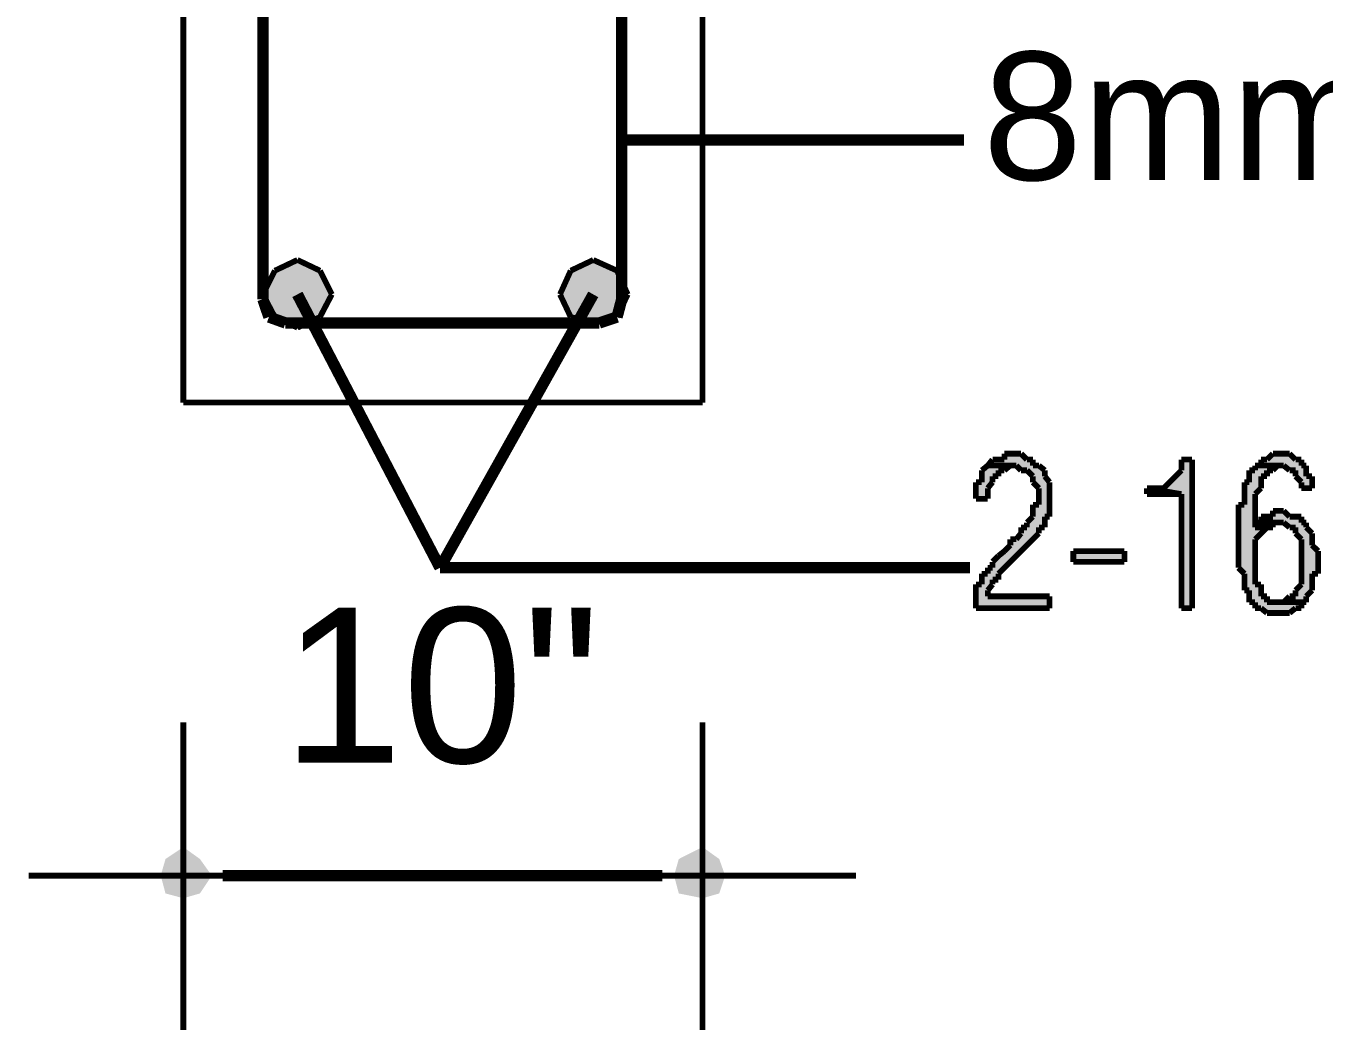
# Model space of a CAD drawing. Header units: millimetres. Extents: x 5 to 350, y 3 to 213.
# Drawn here: x 69.3 to 88.56, y 151.42 to 166.37 of the extents above; entities that cross this region are included whole.
import ezdxf

# ---------------------------------------------------------------- set-up
doc = ezdxf.new("R2010")
doc.units = ezdxf.units.MM
for name, color, linetype in [('H', 251, 'Continuous'), ('P', 255, 'Continuous'), ('T', 255, 'Continuous')]:
    doc.layers.add(name, color=color, linetype=linetype)
doc.styles.get("Standard").update_dxf_attribs({"font": 'arial.ttf'})

msp = doc.modelspace()

# ---------------------------------------------------------------- hatches: boundary and pattern name
at = {"layer": 'H', "linetype": 'Continuous'}
for points in [[(72.99, 162.736), (73.325, 162.895), (73.66, 162.736), (72.99, 162.736)], [(77.382, 162.736), (77.717, 162.895), (78.07, 162.736), (77.382, 162.736)], [(72.813, 162.384), (72.99, 162.736), (73.836, 162.384), (72.813, 162.384)], [(73.836, 162.384), (72.99, 162.736), (73.66, 162.736), (73.836, 162.384)], [(77.223, 162.384), (77.382, 162.736), (78.228, 162.384), (77.223, 162.384)], [(78.228, 162.384), (77.382, 162.736), (78.07, 162.736), (78.228, 162.384)], [(72.99, 162.048), (72.813, 162.384), (73.66, 162.048), (72.99, 162.048)], [(73.66, 162.048), (72.813, 162.384), (73.836, 162.384), (73.66, 162.048)], [(77.382, 162.048), (77.223, 162.384), (78.07, 162.048), (77.382, 162.048)], [(78.07, 162.048), (77.223, 162.384), (78.228, 162.384), (78.07, 162.048)], [(73.325, 161.89), (72.99, 162.048), (73.66, 162.048), (73.325, 161.89)], [(77.717, 161.96), (77.382, 162.048), (78.07, 162.048), (77.717, 161.96)], [(83.397, 157.727), (83.397, 158.08), (83.485, 158.08), (83.485, 158.238), (83.573, 158.238), (83.573, 158.327), (83.644, 158.327), (83.644, 158.415), (83.908, 158.662), (83.908, 158.75), (83.996, 158.75), (84.067, 158.838), (84.067, 158.926), (84.155, 158.926), (84.155, 158.997), (84.243, 159.085), (84.243, 159.262), (84.332, 159.262), (84.332, 159.508), (84.243, 159.597), (84.243, 159.685), (84.155, 159.773), (84.067, 159.773), (83.996, 159.844), (83.573, 159.844), (83.644, 159.932), (83.82, 159.932), (83.82, 160.02), (84.067, 160.02), (84.155, 159.932), (84.243, 159.932), (84.243, 159.844), (84.332, 159.844), (84.42, 159.773), (84.42, 159.685), (84.49, 159.597), (84.49, 159.085), (84.42, 159.085), (84.42, 158.926), (84.332, 158.926), (84.332, 158.838), (83.732, 158.238), (83.732, 158.15), (83.644, 158.15), (83.644, 158.08), (83.573, 157.992), (83.573, 157.903), (84.49, 157.903), (84.49, 157.727), (83.397, 157.727)], [(88.23, 159.508), (88.23, 159.597), (88.142, 159.685), (88.142, 159.773), (88.053, 159.773), (87.965, 159.844), (87.63, 159.844), (87.63, 159.932), (87.718, 159.932), (87.806, 160.02), (88.053, 160.02), (88.142, 159.932), (88.23, 159.932), (88.23, 159.844), (88.3, 159.844), (88.3, 159.685), (88.388, 159.685), (88.388, 159.508), (88.23, 159.508)], [(83.397, 159.35), (83.397, 159.597), (83.485, 159.597), (83.485, 159.773), (83.573, 159.844), (83.908, 159.844), (83.82, 159.773), (83.732, 159.773), (83.732, 159.685), (83.644, 159.685), (83.644, 159.597), (83.573, 159.508), (83.573, 159.35), (83.397, 159.35)], [(86.448, 157.727), (86.448, 159.42), (85.937, 159.508), (86.184, 159.508), (86.448, 159.773), (86.448, 159.932), (86.607, 159.932), (86.607, 157.727), (86.448, 157.727)], [(87.718, 157.656), (87.63, 157.727), (87.542, 157.727), (87.542, 157.815), (87.454, 157.815), (87.454, 157.992), (87.383, 157.992), (87.383, 158.238), (87.295, 158.327), (87.295, 159.262), (87.383, 159.262), (87.383, 159.597), (87.454, 159.597), (87.454, 159.773), (87.542, 159.773), (87.542, 159.844), (87.877, 159.844), (87.806, 159.773), (87.718, 159.773), (87.718, 159.685), (87.63, 159.685), (87.63, 159.508), (87.542, 159.42), (87.542, 158.926), (87.718, 158.926), (87.542, 158.75), (87.542, 158.08), (87.63, 158.08), (87.63, 157.903), (87.718, 157.903), (87.718, 157.815), (88.23, 157.815), (88.23, 157.727), (88.142, 157.727), (88.053, 157.656), (87.718, 157.656)], [(85.937, 159.42), (85.937, 159.508), (86.448, 159.42), (85.937, 159.42)], [(87.965, 157.815), (88.053, 157.903), (88.142, 157.903), (88.142, 157.992), (88.23, 158.08), (88.23, 158.75), (88.142, 158.838), (88.142, 158.926), (88.053, 158.926), (87.965, 158.997), (87.63, 158.997), (87.63, 159.085), (87.806, 159.085), (87.806, 159.173), (87.965, 159.173), (88.053, 159.085), (88.23, 159.085), (88.23, 158.997), (88.3, 158.997), (88.3, 158.926), (88.388, 158.838), (88.388, 158.662), (88.477, 158.574), (88.477, 158.238), (88.388, 158.238), (88.388, 157.992), (88.3, 157.903), (88.3, 157.815), (87.965, 157.815)], [(87.542, 158.926), (87.542, 158.997), (87.806, 158.997), (87.806, 158.926), (87.542, 158.926)], [(84.843, 158.415), (84.843, 158.574), (85.602, 158.574), (85.602, 158.415), (84.843, 158.415)], [(71.632, 153.758), (71.367, 154.005), (71.632, 154.182), (71.632, 153.758)], [(71.632, 153.758), (71.632, 154.182), (71.878, 154.005), (71.632, 153.758)], [(79.34, 153.758), (78.987, 154.005), (79.34, 154.182), (79.34, 153.758)], [(79.34, 153.758), (79.34, 154.182), (79.587, 154.005), (79.34, 153.758)], [(71.296, 153.758), (71.367, 154.005), (71.632, 153.758), (71.296, 153.758)], [(71.632, 153.758), (71.878, 154.005), (72.055, 153.758), (71.632, 153.758)], [(78.916, 153.758), (78.987, 154.005), (79.34, 153.758), (78.916, 153.758)], [(79.34, 153.758), (79.587, 154.005), (79.675, 153.758), (79.34, 153.758)], [(71.367, 153.494), (71.296, 153.758), (71.632, 153.758), (71.367, 153.494)], [(71.632, 153.423), (71.367, 153.494), (71.632, 153.758), (71.632, 153.423)], [(71.632, 153.423), (71.632, 153.758), (71.878, 153.494), (71.632, 153.423)], [(71.878, 153.494), (71.632, 153.758), (72.055, 153.758), (71.878, 153.494)], [(78.987, 153.494), (78.916, 153.758), (79.34, 153.758), (78.987, 153.494)], [(79.34, 153.423), (78.987, 153.494), (79.34, 153.758), (79.34, 153.423)], [(79.34, 153.423), (79.34, 153.758), (79.587, 153.494), (79.34, 153.423)], [(79.587, 153.494), (79.34, 153.758), (79.675, 153.758), (79.587, 153.494)]]:
    msp.add_hatch(color=256, dxfattribs=at).paths.add_polyline_path(points)

# ---------------------------------------------------------------- linework, layer by layer
at = {"layer": 'P'}
for points, const_width in [([(72.813, 174.502), (72.813, 162.313)], 0.169), ([(78.14, 162.313), (78.14, 174.502)], 0.169), ([(71.632, 172.208), (71.632, 160.778)], 0.085), ([(79.34, 160.778), (79.34, 172.208)], 0.085), ([(78.14, 164.677), (83.22, 164.677)], 0.169), ([(73.325, 162.895), (72.99, 162.736)], 0.085), ([(73.66, 162.736), (73.325, 162.895)], 0.085), ([(77.717, 162.895), (77.382, 162.736)], 0.085), ([(78.07, 162.736), (77.717, 162.895)], 0.085), ([(72.99, 162.736), (72.813, 162.384)], 0.085), ([(73.836, 162.384), (73.66, 162.736)], 0.085), ([(77.382, 162.736), (77.223, 162.384)], 0.085), ([(78.228, 162.384), (78.07, 162.736)], 0.085), ([(73.325, 162.384), (75.442, 158.327)], 0.169), ([(75.442, 158.327), (77.717, 162.384)], 0.169), ([(72.813, 162.313), (72.902, 162.048)], 0.169), ([(72.813, 162.384), (72.99, 162.048)], 0.085), ([(73.66, 162.048), (73.836, 162.384)], 0.085), ([(73.836, 162.384), (73.836, 162.384)], 0.085), ([(77.223, 162.384), (77.382, 162.048)], 0.085), ([(78.07, 162.048), (78.14, 162.313)], 0.169), ([(78.07, 162.048), (78.228, 162.384)], 0.085), ([(78.228, 162.384), (78.228, 162.384)], 0.085), ([(72.902, 162.048), (73.148, 161.96)], 0.169), ([(72.99, 162.048), (73.325, 161.89)], 0.085), ([(73.325, 161.89), (73.66, 162.048)], 0.085), ([(77.382, 162.048), (77.717, 161.96)], 0.085), ([(77.717, 161.96), (78.07, 162.048)], 0.085), ([(77.805, 161.96), (78.07, 162.048)], 0.169), ([(73.148, 161.96), (77.805, 161.96)], 0.169), ([(73.148, 161.96), (77.805, 161.96)], 0.085), ([(71.632, 160.778), (79.34, 160.778)], 0.085), ([(83.644, 159.932), (83.573, 159.844)], 0.085), ([(83.732, 159.932), (83.644, 159.932)], 0.085), ([(83.82, 159.932), (83.732, 159.932)], 0.085), ([(83.908, 160.02), (83.82, 160.02)], 0.085), ([(83.82, 160.02), (83.82, 159.932)], 0.085), ([(83.996, 160.02), (83.908, 160.02)], 0.085), ([(84.067, 160.02), (83.996, 160.02)], 0.085), ([(84.155, 159.932), (84.067, 160.02)], 0.085), ([(84.243, 159.932), (84.155, 159.932)], 0.085), ([(84.243, 159.844), (84.243, 159.932)], 0.085), ([(86.607, 159.932), (86.448, 159.932)], 0.085), ([(86.448, 159.932), (86.448, 159.844)], 0.085), ([(86.607, 157.727), (86.607, 159.932)], 0.085), ([(87.718, 159.932), (87.63, 159.932)], 0.085), ([(87.63, 159.932), (87.63, 159.844)], 0.085), ([(87.806, 160.02), (87.718, 159.932)], 0.085), ([(87.877, 160.02), (87.806, 160.02)], 0.085), ([(87.965, 160.02), (87.877, 160.02)], 0.085), ([(88.053, 160.02), (87.965, 160.02)], 0.085), ([(88.142, 159.932), (88.053, 160.02)], 0.085), ([(88.23, 159.932), (88.142, 159.932)], 0.085), ([(88.23, 159.844), (88.23, 159.932)], 0.085), ([(83.573, 159.844), (83.485, 159.773)], 0.085), ([(83.485, 159.773), (83.485, 159.685)], 0.085), ([(83.996, 159.844), (83.573, 159.844)], 0.085), ([(83.573, 159.844), (83.996, 159.844)], 0.085), ([(83.732, 159.685), (83.732, 159.773)], 0.085), ([(83.732, 159.773), (83.82, 159.773)], 0.085), ([(83.82, 159.773), (83.908, 159.844)], 0.085), ([(83.908, 159.844), (83.996, 159.844)], 0.085), ([(83.996, 159.844), (84.067, 159.773)], 0.085), ([(84.067, 159.773), (84.155, 159.773)], 0.085), ([(84.155, 159.773), (84.243, 159.685)], 0.085), ([(84.332, 159.844), (84.243, 159.844)], 0.085), ([(84.42, 159.773), (84.332, 159.844)], 0.085), ([(84.42, 159.685), (84.42, 159.773)], 0.085), ([(86.448, 159.773), (86.36, 159.685)], 0.085), ([(86.448, 159.844), (86.448, 159.773)], 0.085), ([(87.542, 159.773), (87.454, 159.773)], 0.085), ([(87.454, 159.773), (87.454, 159.685)], 0.085), ([(87.542, 159.844), (87.542, 159.773)], 0.085), ([(87.877, 159.844), (87.542, 159.844)], 0.085), ([(87.63, 159.844), (87.542, 159.844)], 0.085), ([(87.542, 159.844), (87.877, 159.844)], 0.085), ([(87.718, 159.685), (87.718, 159.773)], 0.085), ([(87.718, 159.773), (87.806, 159.773)], 0.085), ([(87.806, 159.773), (87.877, 159.844)], 0.085), ([(87.877, 159.844), (87.877, 159.844)], 0.085), ([(87.877, 159.844), (87.965, 159.844)], 0.085), ([(87.965, 159.844), (88.053, 159.773)], 0.085), ([(88.053, 159.773), (88.142, 159.773)], 0.085), ([(88.142, 159.773), (88.142, 159.685)], 0.085), ([(88.3, 159.844), (88.23, 159.844)], 0.085), ([(88.3, 159.773), (88.3, 159.844)], 0.085), ([(88.3, 159.685), (88.3, 159.773)], 0.085), ([(83.485, 159.597), (83.397, 159.597)], 0.085), ([(83.397, 159.597), (83.397, 159.508)], 0.085), ([(83.485, 159.685), (83.485, 159.597)], 0.085), ([(83.573, 159.508), (83.644, 159.597)], 0.085), ([(83.644, 159.597), (83.644, 159.685)], 0.085), ([(83.644, 159.685), (83.732, 159.685)], 0.085), ([(84.243, 159.685), (84.243, 159.597)], 0.085), ([(84.243, 159.597), (84.332, 159.508)], 0.085), ([(84.49, 159.597), (84.42, 159.685)], 0.085), ([(84.49, 159.508), (84.49, 159.597)], 0.085), ([(86.272, 159.597), (86.184, 159.508)], 0.085), ([(86.36, 159.685), (86.272, 159.597)], 0.085), ([(87.454, 159.597), (87.383, 159.597)], 0.085), ([(87.383, 159.597), (87.383, 159.508)], 0.085), ([(87.454, 159.685), (87.454, 159.597)], 0.085), ([(87.63, 159.597), (87.63, 159.685)], 0.085), ([(87.63, 159.685), (87.718, 159.685)], 0.085), ([(87.63, 159.508), (87.63, 159.597)], 0.085), ([(88.142, 159.685), (88.23, 159.597)], 0.085), ([(88.23, 159.597), (88.23, 159.508)], 0.085), ([(88.388, 159.685), (88.3, 159.685)], 0.085), ([(88.388, 159.597), (88.388, 159.685)], 0.085), ([(88.388, 159.508), (88.388, 159.597)], 0.085), ([(83.397, 159.508), (83.397, 159.42)], 0.085), ([(83.397, 159.42), (83.397, 159.35)], 0.085), ([(83.397, 159.35), (83.573, 159.35)], 0.085), ([(83.573, 159.42), (83.573, 159.508)], 0.085), ([(83.573, 159.35), (83.573, 159.42)], 0.085), ([(84.332, 159.508), (84.332, 159.42)], 0.085), ([(84.332, 159.42), (84.332, 159.35)], 0.085), ([(84.332, 159.35), (84.332, 159.262)], 0.085), ([(84.49, 159.42), (84.49, 159.508)], 0.085), ([(84.49, 159.35), (84.49, 159.42)], 0.085), ([(84.49, 159.262), (84.49, 159.35)], 0.085), ([(85.937, 159.508), (85.937, 159.42)], 0.085), ([(86.448, 159.42), (85.937, 159.508)], 0.085), ([(86.025, 159.508), (85.937, 159.508)], 0.085), ([(85.937, 159.508), (86.448, 159.42)], 0.085), ([(85.937, 159.42), (86.025, 159.42)], 0.085), ([(86.113, 159.508), (86.025, 159.508)], 0.085), ([(86.025, 159.42), (86.113, 159.42)], 0.085), ([(86.184, 159.508), (86.113, 159.508)], 0.085), ([(86.113, 159.42), (86.184, 159.42)], 0.085), ([(86.184, 159.42), (86.272, 159.42)], 0.085), ([(86.272, 159.42), (86.36, 159.42)], 0.085), ([(86.36, 159.42), (86.448, 159.42)], 0.085), ([(86.448, 159.42), (86.448, 157.727)], 0.085), ([(87.383, 159.508), (87.383, 159.42)], 0.085), ([(87.383, 159.42), (87.383, 159.35)], 0.085), ([(87.383, 159.35), (87.383, 159.262)], 0.085), ([(87.542, 159.42), (87.63, 159.508)], 0.085), ([(87.542, 159.35), (87.542, 159.42)], 0.085), ([(87.542, 159.262), (87.542, 159.35)], 0.085), ([(88.23, 159.508), (88.388, 159.508)], 0.085), ([(84.332, 159.262), (84.243, 159.262)], 0.085), ([(84.243, 159.262), (84.243, 159.173)], 0.085), ([(84.243, 159.173), (84.243, 159.085)], 0.085), ([(84.49, 159.173), (84.49, 159.262)], 0.085), ([(84.49, 159.085), (84.49, 159.173)], 0.085), ([(87.383, 159.262), (87.295, 159.262)], 0.085), ([(87.295, 159.262), (87.295, 159.173)], 0.085), ([(87.295, 159.173), (87.295, 159.085)], 0.085), ([(87.542, 159.173), (87.542, 159.262)], 0.085), ([(87.542, 159.085), (87.542, 159.173)], 0.085), ([(87.877, 159.173), (87.806, 159.173)], 0.085), ([(87.806, 159.173), (87.806, 159.085)], 0.085), ([(87.965, 159.173), (87.877, 159.173)], 0.085), ([(88.053, 159.085), (87.965, 159.173)], 0.085), ([(84.243, 159.085), (84.155, 158.997)], 0.085), ([(84.155, 158.997), (84.155, 158.926)], 0.085), ([(84.42, 158.997), (84.42, 159.085)], 0.085), ([(84.42, 159.085), (84.49, 159.085)], 0.085), ([(84.42, 158.926), (84.42, 158.997)], 0.085), ([(87.295, 159.085), (87.295, 158.997)], 0.085), ([(87.295, 158.997), (87.295, 158.926)], 0.085), ([(87.542, 158.997), (87.542, 159.085)], 0.085), ([(87.63, 158.997), (87.542, 158.997)], 0.085), ([(87.542, 158.997), (87.542, 158.926)], 0.085), ([(87.542, 158.926), (87.542, 158.997)], 0.085), ([(87.718, 159.085), (87.63, 159.085)], 0.085), ([(87.63, 159.085), (87.63, 158.997)], 0.085), ([(87.877, 158.997), (87.63, 158.997)], 0.085), ([(87.63, 158.997), (87.877, 158.997)], 0.085), ([(87.806, 159.085), (87.718, 159.085)], 0.085), ([(87.806, 158.926), (87.806, 158.997)], 0.085), ([(87.806, 158.997), (87.877, 158.997)], 0.085), ([(87.877, 158.997), (87.965, 158.997)], 0.085), ([(87.965, 158.997), (88.053, 158.926)], 0.085), ([(88.142, 159.085), (88.053, 159.085)], 0.085), ([(88.23, 159.085), (88.142, 159.085)], 0.085), ([(88.23, 158.997), (88.23, 159.085)], 0.085), ([(88.3, 158.997), (88.23, 158.997)], 0.085), ([(88.3, 158.926), (88.3, 158.997)], 0.085), ([(83.996, 158.75), (83.908, 158.75)], 0.085), ([(83.908, 158.75), (83.908, 158.662)], 0.085), ([(84.067, 158.838), (83.996, 158.75)], 0.085), ([(84.155, 158.926), (84.067, 158.926)], 0.085), ([(84.067, 158.926), (84.067, 158.838)], 0.085), ([(84.155, 158.662), (84.243, 158.75)], 0.085), ([(84.243, 158.75), (84.332, 158.838)], 0.085), ([(84.332, 158.838), (84.332, 158.926)], 0.085), ([(84.332, 158.926), (84.42, 158.926)], 0.085), ([(87.295, 158.926), (87.295, 158.838)], 0.085), ([(87.295, 158.838), (87.295, 158.75)], 0.085), ([(87.295, 158.75), (87.295, 158.662)], 0.085), ([(87.542, 158.926), (87.718, 158.926)], 0.085), ([(87.718, 158.926), (87.542, 158.926)], 0.085), ([(87.542, 158.75), (87.63, 158.838)], 0.085), ([(87.542, 158.662), (87.542, 158.75)], 0.085), ([(87.63, 158.838), (87.718, 158.926)], 0.085), ([(87.718, 158.926), (87.806, 158.926)], 0.085), ([(88.053, 158.926), (88.142, 158.926)], 0.085), ([(88.142, 158.926), (88.142, 158.838)], 0.085), ([(88.142, 158.838), (88.23, 158.75)], 0.085), ([(88.23, 158.75), (88.23, 158.662)], 0.085), ([(88.388, 158.838), (88.3, 158.926)], 0.085), ([(88.388, 158.75), (88.388, 158.838)], 0.085), ([(88.388, 158.662), (88.388, 158.75)], 0.085), ([(83.82, 158.574), (83.732, 158.503)], 0.085), ([(83.908, 158.662), (83.82, 158.574)], 0.085), ([(83.996, 158.503), (84.067, 158.574)], 0.085), ([(84.067, 158.574), (84.155, 158.662)], 0.085), ([(84.843, 158.415), (84.843, 158.574)], 0.085), ([(84.843, 158.574), (85.602, 158.574)], 0.085), ([(85.602, 158.574), (85.602, 158.415)], 0.085), ([(87.295, 158.662), (87.295, 158.574)], 0.085), ([(87.295, 158.574), (87.295, 158.503)], 0.085), ([(87.542, 158.574), (87.542, 158.662)], 0.085), ([(87.542, 158.503), (87.542, 158.574)], 0.085), ([(88.23, 158.662), (88.23, 158.574)], 0.085), ([(88.23, 158.574), (88.23, 158.503)], 0.085), ([(88.477, 158.574), (88.388, 158.662)], 0.085), ([(88.477, 158.503), (88.477, 158.574)], 0.085), ([(75.442, 158.327), (83.308, 158.327)], 0.169), ([(83.732, 158.503), (83.644, 158.415)], 0.085), ([(83.644, 158.415), (83.644, 158.327)], 0.085), ([(83.82, 158.327), (83.908, 158.415)], 0.085), ([(83.908, 158.415), (83.996, 158.503)], 0.085), ([(85.602, 158.415), (84.843, 158.415)], 0.085), ([(84.843, 158.415), (84.843, 158.415)], 0.085), ([(87.295, 158.503), (87.295, 158.415)], 0.085), ([(87.295, 158.415), (87.295, 158.327)], 0.085), ([(87.542, 158.415), (87.542, 158.503)], 0.085), ([(87.542, 158.327), (87.542, 158.415)], 0.085), ([(88.23, 158.503), (88.23, 158.415)], 0.085), ([(88.23, 158.415), (88.23, 158.327)], 0.085), ([(88.477, 158.415), (88.477, 158.503)], 0.085), ([(88.477, 158.327), (88.477, 158.415)], 0.085), ([(83.573, 158.238), (83.485, 158.238)], 0.085), ([(83.485, 158.238), (83.485, 158.15)], 0.085), ([(83.644, 158.327), (83.573, 158.327)], 0.085), ([(83.573, 158.327), (83.573, 158.238)], 0.085), ([(83.732, 158.238), (83.82, 158.327)], 0.085), ([(83.732, 158.15), (83.732, 158.238)], 0.085), ([(87.295, 158.327), (87.383, 158.238)], 0.085), ([(87.383, 158.238), (87.383, 158.15)], 0.085), ([(87.542, 158.238), (87.542, 158.327)], 0.085), ([(87.542, 158.15), (87.542, 158.238)], 0.085), ([(88.23, 158.327), (88.23, 158.238)], 0.085), ([(88.23, 158.238), (88.23, 158.15)], 0.085), ([(88.388, 158.15), (88.388, 158.238)], 0.085), ([(88.388, 158.238), (88.477, 158.238)], 0.085), ([(88.477, 158.238), (88.477, 158.327)], 0.085), ([(83.485, 158.08), (83.397, 158.08)], 0.085), ([(83.397, 158.08), (83.397, 157.992)], 0.085), ([(83.397, 157.992), (83.397, 157.903)], 0.085), ([(83.485, 158.15), (83.485, 158.08)], 0.085), ([(83.573, 157.992), (83.644, 158.08)], 0.085), ([(83.573, 157.903), (83.573, 157.992)], 0.085), ([(83.644, 158.08), (83.644, 158.15)], 0.085), ([(83.644, 158.15), (83.732, 158.15)], 0.085), ([(87.383, 158.15), (87.383, 158.08)], 0.085), ([(87.383, 158.08), (87.383, 157.992)], 0.085), ([(87.383, 157.992), (87.454, 157.992)], 0.085), ([(87.454, 157.992), (87.454, 157.903)], 0.085), ([(87.542, 158.08), (87.542, 158.15)], 0.085), ([(87.63, 158.08), (87.542, 158.08)], 0.085), ([(87.63, 157.992), (87.63, 158.08)], 0.085), ([(87.63, 157.903), (87.63, 157.992)], 0.085), ([(88.23, 158.08), (88.142, 157.992)], 0.085), ([(88.142, 157.992), (88.142, 157.903)], 0.085), ([(88.23, 158.15), (88.23, 158.08)], 0.085), ([(88.3, 157.903), (88.388, 157.992)], 0.085), ([(88.388, 158.08), (88.388, 158.15)], 0.085), ([(88.388, 157.992), (88.388, 158.08)], 0.085), ([(83.397, 157.903), (83.397, 157.815)], 0.085), ([(83.397, 157.815), (83.397, 157.727)], 0.085), ([(84.49, 157.903), (83.573, 157.903)], 0.085), ([(84.49, 157.727), (84.49, 157.903)], 0.085), ([(87.454, 157.903), (87.454, 157.815)], 0.085), ([(87.454, 157.815), (87.542, 157.815)], 0.085), ([(87.542, 157.815), (87.542, 157.727)], 0.085), ([(87.718, 157.903), (87.63, 157.903)], 0.085), ([(87.718, 157.815), (87.718, 157.903)], 0.085), ([(87.806, 157.815), (87.718, 157.815)], 0.085), ([(87.877, 157.815), (87.806, 157.815)], 0.085), ([(87.965, 157.815), (87.877, 157.815)], 0.085), ([(87.877, 157.815), (88.23, 157.815)], 0.085), ([(88.23, 157.815), (87.877, 157.815)], 0.085), ([(88.053, 157.903), (87.965, 157.815)], 0.085), ([(88.142, 157.903), (88.053, 157.903)], 0.085), ([(88.23, 157.815), (88.3, 157.815)], 0.085), ([(88.23, 157.727), (88.23, 157.815)], 0.085), ([(88.3, 157.815), (88.3, 157.903)], 0.085), ([(83.397, 157.727), (84.49, 157.727)], 0.085), ([(86.448, 157.727), (86.607, 157.727)], 0.085), ([(87.542, 157.727), (87.63, 157.727)], 0.085), ([(87.63, 157.727), (87.718, 157.656)], 0.085), ([(87.718, 157.656), (87.806, 157.656)], 0.085), ([(87.806, 157.656), (87.877, 157.656)], 0.085), ([(87.877, 157.656), (87.965, 157.656)], 0.085), ([(87.965, 157.656), (88.053, 157.656)], 0.085), ([(88.053, 157.656), (88.142, 157.727)], 0.085), ([(88.142, 157.727), (88.23, 157.727)], 0.085), ([(71.632, 151.465), (71.632, 156.034)], 0.085), ([(79.34, 156.034), (79.34, 151.465)], 0.085), ([(73.907, 153.758), (69.338, 153.758)], 0.085), ([(72.214, 153.758), (78.74, 153.758)], 0.169), ([(76.958, 153.758), (81.615, 153.758)], 0.085)]:
    msp.add_lwpolyline(points, dxfattribs=dict(at, const_width=const_width))

# ---------------------------------------------------------------- texts
at = {"layer": 'T', "attachment_point": 7}
for s, insert, char_height in [('{\\fArial|b0|i0|c0|p18;8mmØ@ 5"c/c.}', (83.5, 163.7), 1.9), ('{\\fArial|b0|i0|c0|p18;10"}', (73.1, 155.4), 2.3)]:
    msp.add_mtext(s, dxfattribs=dict(at, insert=insert, char_height=char_height))

doc.saveas('drawing.dxf')
